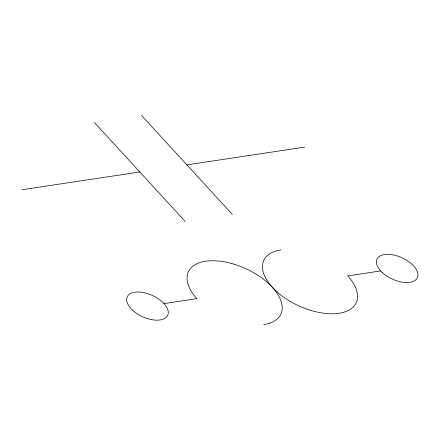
<?xml version="1.0" encoding="UTF-8"?>
<svg xmlns="http://www.w3.org/2000/svg" width="440" height="440" viewBox="0 0 440 440"><rect width="100%" height="100%" fill="white"/><g stroke="black" fill="none" stroke-linecap="round" stroke-linejoin="round"><path stroke-width="0.66" d="M22 189.739L139.788 171.98M186.901 164.879L304.689 147.12M163.961 303.6L196.939 298.628A50.864 26.73 24.5 0 1 205.573 261.256A50.864 26.73 24.5 0 1 272.327 287.265A50.864 26.73 24.5 0 0 339.081 313.269A50.864 26.73 24.5 0 0 347.71 275.902L380.688 270.93M141.493 115.363L232.309 214.396M94.38 122.469L185.196 221.496M263.692 324.638A50.864 26.73 24.5 0 0 272.327 287.265A50.864 26.73 24.5 0 1 280.957 249.893M132.605 310.2A22.253 11.693 24.5 0 0 167.53 315.695A22.253 11.693 24.5 0 0 142.274 292.364A22.253 11.693 24.5 0 0 132.605 310.2M382.316 272.558A22.253 11.693 24.5 0 0 417.241 278.053A22.253 11.693 24.5 0 0 391.985 254.716A22.253 11.693 24.5 0 0 382.316 272.558"/></g></svg>
